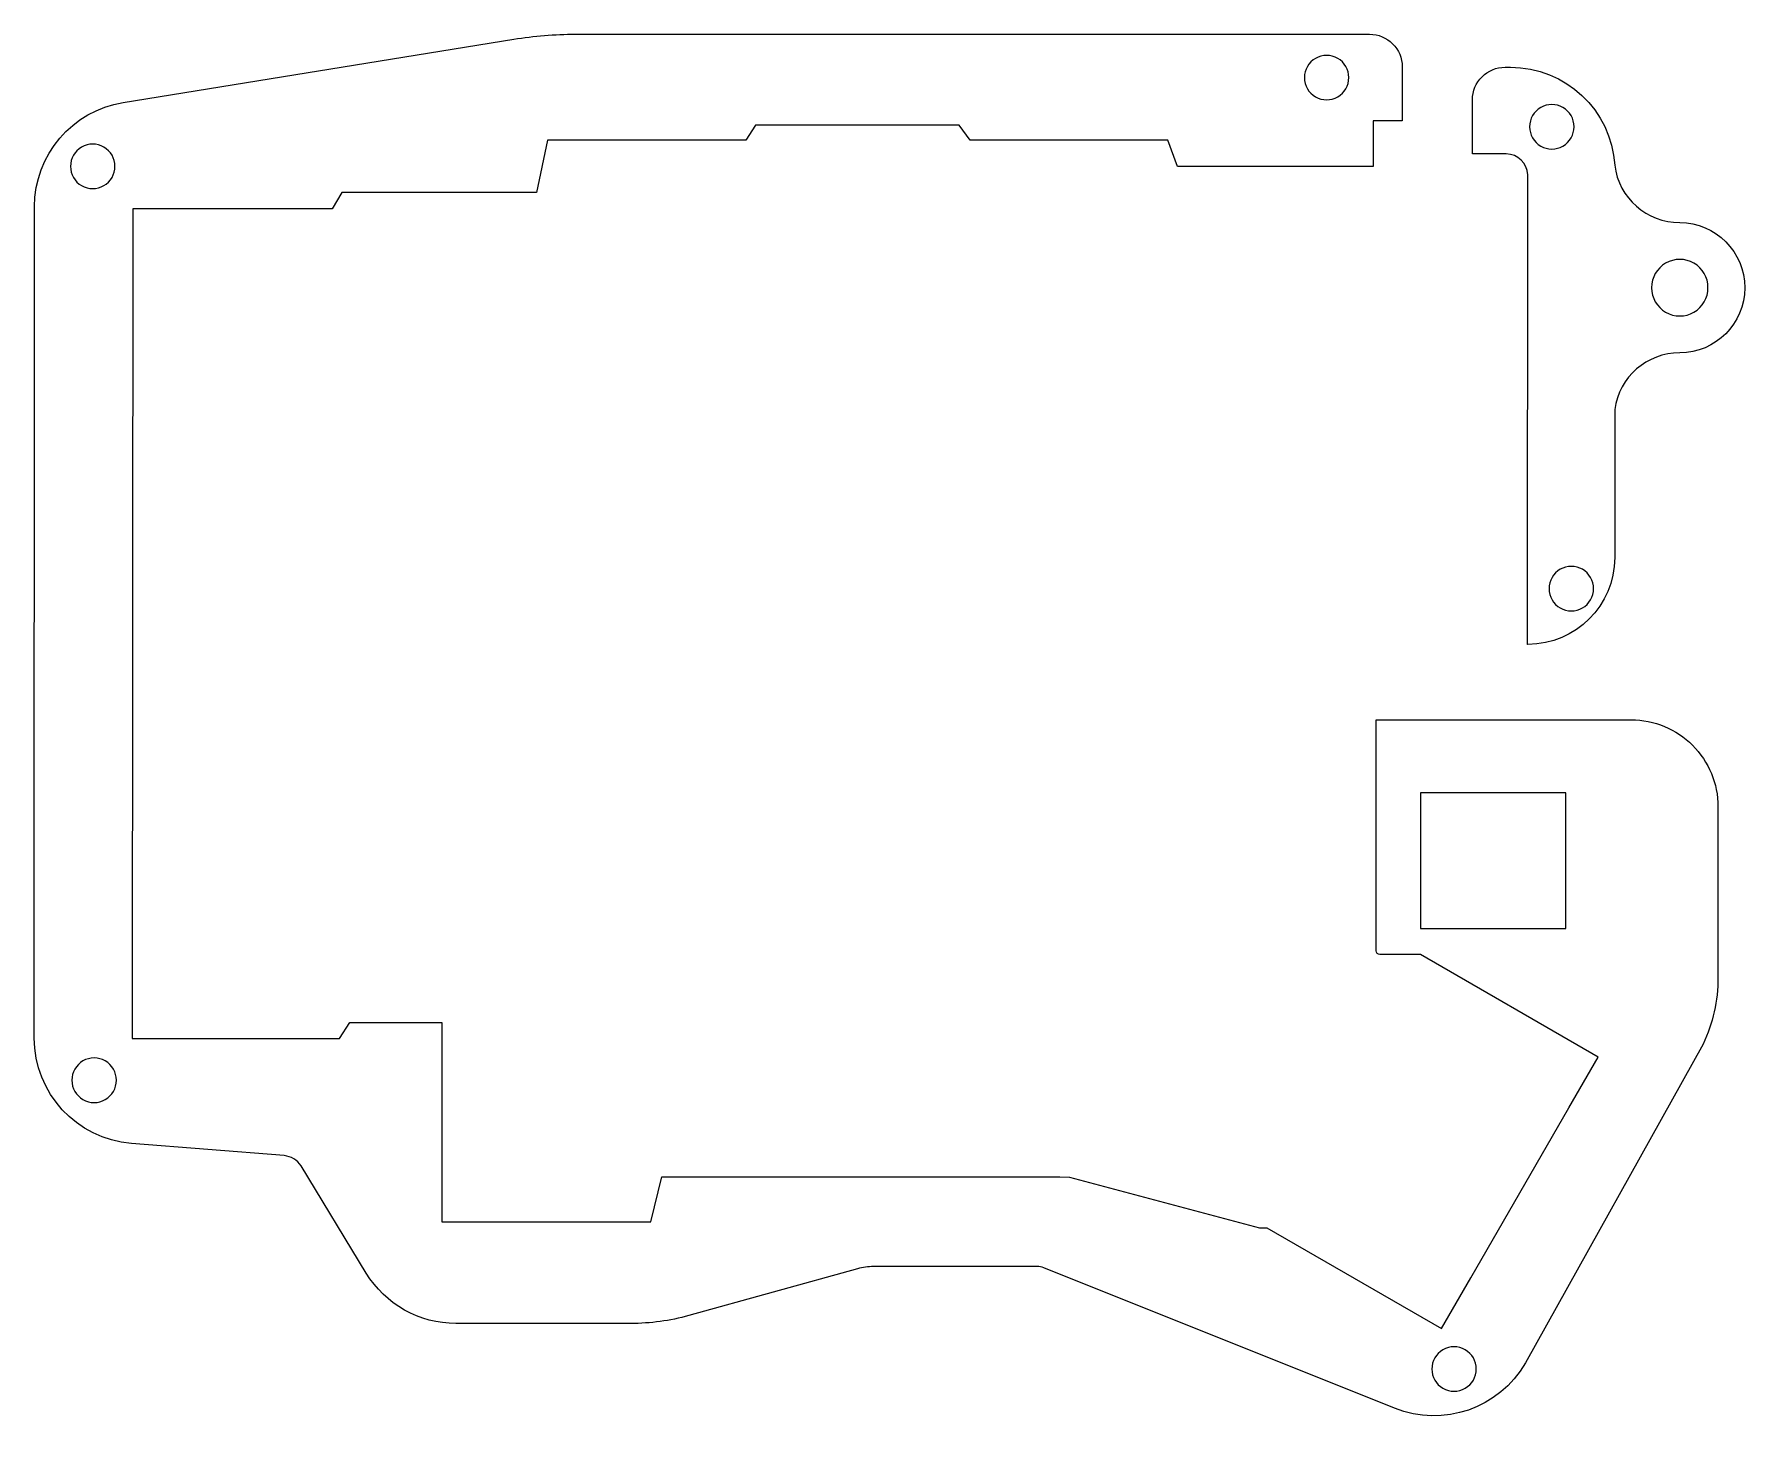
# Model space of a CAD drawing. Extents: x 5 to 163, y 4 to 132.
import ezdxf

# ---------------------------------------------------------------- set-up
doc = ezdxf.new("R2010")
doc.units = 0
doc.layers.add('Ebene_1', color=7, linetype='CONTINUOUS')

msp = doc.modelspace()

# ---------------------------------------------------------------- linework, layer by layer
at = {"layer": 'Ebene_1', "color": 5}
for points in [[(55.011305, 132.485807), (128.217803, 132.485807)], [(13.331723, 126.192596), (49.331273, 132.028398)], [(131.217799, 129.485801), (131.217799, 124.485898), (128.549013, 124.485898), (128.549013, 123.48591), (128.549013, 122.249011), (128.549013, 120.304274), (110.517107, 120.304274), (109.615849, 122.704571), (91.398104, 122.704571), (90.397795, 124.093969), (71.613782, 124.093969), (70.712523, 122.704591), (52.436689, 122.704591), (51.43637, 117.903997), (33.499075, 117.903997), (32.597816, 116.402859), (14.215681, 116.402859), (14.166581, 39.903305), (33.272375, 39.903305), (34.224434, 41.404443), (42.716562, 41.404443), (42.716562, 23.004708), (61.979195, 23.004708), (62.976974, 27.152523), (99.660522, 27.152523), (100.561901, 27.137123), (118.052787, 22.449029), (118.746416, 22.454029), (134.833274, 13.170552), (137.5323, 17.847555), (146.582518, 33.521244), (149.282324, 38.197907), (132.891687, 47.660124), (129.164782, 47.660364)], [(140.697796, 129.444321), (141.195605, 129.444321)], [(140.795656, 121.444392), (137.69784, 121.444392), (137.69782, 126.444305)], [(142.805353, 76.244345), (142.780653, 76.244345), (142.790853, 119.516285)], [(5.132284, 39.960465), (5.159584, 116.592229)], [(150.805312, 97.892985), (150.805312, 84.244344)], [(128.814782, 48.010364), (128.814782, 69.285874), (152.32504, 69.285874)], [(160.325029, 61.285885), (160.325029, 45.531737)], [(158.952821, 39.391646), (142.568933, 10.006516)], [(28.174632, 29.11588), (14.090232, 30.248988)], [(35.729382, 18.296715), (29.72252, 28.162431)], [(81.024678, 18.694784), (65.468851, 14.37359)], [(97.551115, 18.895154), (82.494776, 18.895154)], [(130.5205, 5.830812), (98.192104, 18.771614)], [(60.125178, 13.645061), (44.00422, 13.645061)]]:
    msp.add_lwpolyline(points, dxfattribs=at)
for points in [[(126.300866, 128.485813)], [(147.061157, 123.953379)], [(12.576024, 120.302444)], [(159.40315, 109.119339)], [(148.855034, 81.378698)], [(146.302408, 62.561454), (132.902427, 62.561454), (132.902427, 50.061471), (146.302408, 50.061471)], [(12.703153, 36.06537)], [(138.052399, 9.445857)]]:
    msp.add_lwpolyline(points, close=True, dxfattribs=at)
for points in [[(49.331273, 132.028398), (51.209299, 132.332841), (53.108762, 132.485803), (55.011305, 132.485807)], [(128.217803, 132.485807), (129.013453, 132.485807), (129.776515, 132.169736), (130.339124, 131.607125)], [(130.339124, 131.607125), (130.901733, 131.044515), (131.217801, 130.281451), (131.217799, 129.485801)], [(123.22587, 130.261162), (122.591599, 129.894966), (122.200871, 129.218206), (122.200871, 128.485813)], [(125.275867, 130.261162), (124.641596, 130.627359), (123.860141, 130.627359), (123.22587, 130.261162)], [(126.300866, 128.485813), (126.300866, 129.218206), (125.910138, 129.894966), (125.275867, 130.261162)], [(138.576484, 128.565629), (139.139089, 129.128241), (139.902147, 129.444316), (140.697796, 129.444321)], [(141.195605, 129.444321), (146.282209, 129.444299), (150.491194, 125.487456), (150.805042, 120.410544)], [(122.200871, 128.485813), (122.200871, 127.753419), (122.591599, 127.07666), (123.22587, 126.710463)], [(125.275867, 126.710463), (125.910138, 127.07666), (126.300866, 127.753419), (126.300866, 128.485813)], [(137.69782, 126.444305), (137.697815, 127.239954), (138.01388, 128.003017), (138.576484, 128.565629)], [(5.159584, 116.592229), (5.161164, 121.363241), (8.62219, 125.429144), (13.331723, 126.192596)], [(123.22587, 126.710463), (123.860141, 126.344266), (124.641596, 126.344266), (125.275867, 126.710463)], [(143.98494, 125.732235), (143.35005, 125.365103), (142.95965, 124.686774), (142.961153, 123.953379)], [(146.03737, 125.732235), (145.40248, 126.099367), (144.61983, 126.099367), (143.98494, 125.732235)], [(147.061157, 123.953379), (147.062659, 124.686774), (146.67226, 125.365103), (146.03737, 125.732235)], [(142.961153, 123.953379), (142.95965, 123.219983), (143.35005, 122.541655), (143.98494, 122.174523)], [(146.03737, 122.174523), (146.67226, 122.541655), (147.062659, 123.219983), (147.061157, 123.953379)], [(9.50102, 122.077798), (8.866748, 121.7116), (8.476019, 121.034839), (8.476019, 120.302444)], [(11.551023, 122.077798), (10.91675, 122.443995), (10.135293, 122.443995), (9.50102, 122.077798)], [(12.576024, 120.302444), (12.576024, 121.034839), (12.185295, 121.7116), (11.551023, 122.077798)], [(142.790853, 119.516285), (142.754046, 120.591642), (141.871642, 121.444374), (140.795656, 121.444392)], [(143.98494, 122.174523), (144.61983, 121.807391), (145.40248, 121.807391), (146.03737, 122.174523)], [(8.476019, 120.302444), (8.476019, 119.570049), (8.866748, 118.893288), (9.50102, 118.52709)], [(11.551023, 118.52709), (12.185295, 118.893288), (12.576024, 119.570049), (12.576024, 120.302444)], [(150.805042, 120.410544), (151.188313, 117.387995), (153.758543, 115.121477), (156.805294, 115.119311)], [(9.50102, 118.52709), (10.135293, 118.160892), (10.91675, 118.160892), (11.551023, 118.52709)], [(156.805294, 115.119311), (160.115802, 115.113698), (162.796216, 112.42784), (162.795113, 109.117327)], [(155.501063, 111.377071), (154.695554, 110.911006), (154.20057, 110.04996), (154.203177, 109.119339)], [(158.105264, 111.377071), (157.299754, 111.843135), (156.306573, 111.843135), (155.501063, 111.377071)], [(159.40315, 109.119339), (159.405757, 110.04996), (158.910773, 110.911006), (158.105264, 111.377071)], [(154.203177, 109.119339), (154.20057, 108.188719), (154.695554, 107.327673), (155.501063, 106.861608)], [(162.795113, 109.117327), (162.794009, 105.806814), (160.111805, 103.122744), (156.801294, 103.119338)], [(158.105264, 106.861608), (158.910773, 107.327673), (159.405757, 108.188719), (159.40315, 109.119339)], [(155.501063, 106.861608), (156.306573, 106.395544), (157.299754, 106.395544), (158.105264, 106.861608)], [(156.801294, 103.119338), (153.777802, 103.119343), (151.218068, 100.88817), (150.805312, 97.892985)], [(150.805312, 84.244344), (150.805317, 79.82608), (147.223617, 76.244361), (142.805353, 76.244345)], [(145.777761, 83.160651), (145.142327, 82.792691), (144.752223, 82.112974), (144.75506, 81.378698)], [(147.832334, 83.160651), (147.1969, 83.52861), (146.413194, 83.52861), (145.777761, 83.160651)], [(148.855034, 81.378698), (148.857871, 82.112974), (148.467768, 82.792691), (147.832334, 83.160651)], [(144.75506, 81.378698), (144.752223, 80.644421), (145.142327, 79.964704), (145.777761, 79.596745)], [(147.832334, 79.596745), (148.467768, 79.964704), (148.857871, 80.644421), (148.855034, 81.378698)], [(145.777761, 79.596745), (146.413194, 79.228785), (147.1969, 79.228785), (147.832334, 79.596745)], [(152.32504, 69.285874), (154.446769, 69.285874), (156.481597, 68.443021), (157.981886, 66.942732)], [(157.981886, 66.942732), (159.482175, 65.442443), (160.325029, 63.407614), (160.325029, 61.285885)], [(129.164782, 47.660364), (128.971482, 47.660364), (128.814782, 47.817064), (128.814782, 48.010364)], [(160.325029, 45.531737), (160.328311, 43.408639), (159.859604, 41.311359), (158.952821, 39.391646)], [(14.090232, 30.248988), (9.029372, 30.656375), (5.130481, 34.883235), (5.132284, 39.960465)], [(9.626856, 37.844492), (8.991921, 37.477289), (8.601549, 36.79884), (8.603169, 36.06537)], [(11.679467, 37.844492), (11.044531, 38.211696), (10.261791, 38.211696), (9.626856, 37.844492)], [(12.703153, 36.06537), (12.704773, 36.79884), (12.314402, 37.477289), (11.679467, 37.844492)], [(8.603169, 36.06537), (8.601549, 35.3319), (8.991921, 34.653452), (9.626856, 34.286248)], [(11.679467, 34.286248), (12.314402, 34.653452), (12.704773, 35.3319), (12.703153, 36.06537)], [(9.626856, 34.286248), (10.261791, 33.919044), (11.044531, 33.919044), (11.679467, 34.286248)], [(29.72252, 28.162431), (29.389162, 28.709935), (28.813573, 29.064479), (28.174632, 29.11588)], [(44.00422, 13.645061), (40.623422, 13.646247), (37.487564, 15.409052), (35.729382, 18.296715)], [(82.494776, 18.895154), (81.997936, 18.895168), (81.503392, 18.827763), (81.024678, 18.694784)], [(98.192104, 18.771614), (97.988253, 18.85322), (97.770694, 18.895151), (97.551115, 18.895154)], [(65.468851, 14.37359), (63.728786, 13.890127), (61.931158, 13.645047), (60.125178, 13.645061)], [(134.977404, 11.221207), (134.343132, 10.85501), (133.952405, 10.17825), (133.952405, 9.445857)], [(137.027401, 11.221207), (136.39313, 11.587404), (135.611675, 11.587404), (134.977404, 11.221207)], [(138.052399, 9.445857), (138.052399, 10.17825), (137.661672, 10.85501), (137.027401, 11.221207)], [(142.568933, 10.006516), (140.151053, 5.810841), (135.016198, 4.031221), (130.5205, 5.830812)], [(133.952405, 9.445857), (133.952405, 8.713463), (134.343132, 8.036704), (134.977404, 7.670507)], [(137.027401, 7.670507), (137.661672, 8.036704), (138.052399, 8.713463), (138.052399, 9.445857)], [(134.977404, 7.670507), (135.611675, 7.30431), (136.39313, 7.30431), (137.027401, 7.670507)]]:
    msp.add_open_spline(points, degree=3, dxfattribs=at)

doc.saveas('drawing.dxf')
